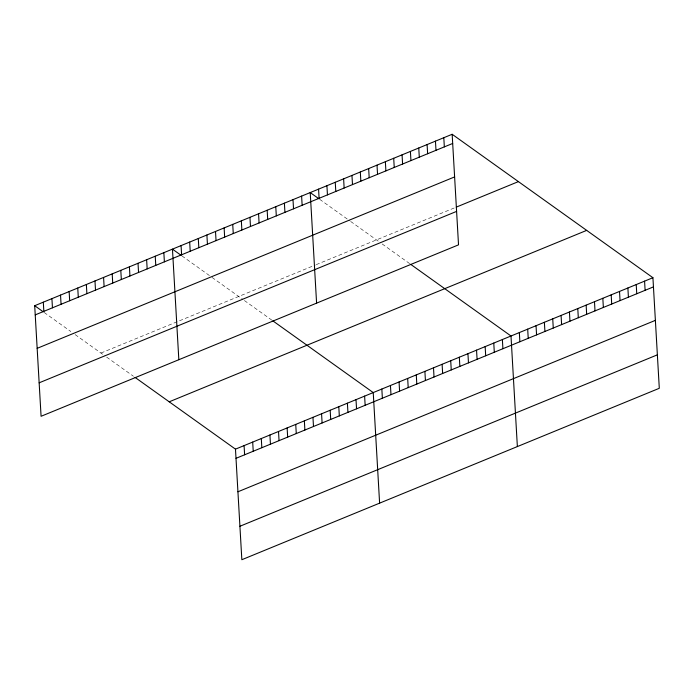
<?xml version="1.0" encoding="UTF-8"?>
<svg xmlns="http://www.w3.org/2000/svg" width="694" height="694" viewBox="0 0 694 694"><rect width="100%" height="100%" fill="white"/><g stroke="black" fill="none" stroke-linecap="round" stroke-linejoin="round"><path stroke-width="0.52" stroke-dasharray="3.47 2.6" d="M100.951 353.046L315.25 265.039M316.204 264.648L455.325 207.515M319.682 199.325L349.802 220.839M350.661 221.455L378.915 241.642M382.16 243.967L409.79 263.703M181.923 255.895L211.176 276.802M212.043 277.418L242.779 299.374M244.401 300.537L272.031 320.272M44.164 312.474L70.84 331.524M75.143 334.603L105.02 355.944M106.642 357.106L133.456 376.269"/><path stroke-width="1.04" d="M452.158 134.28L458.526 244.852L41.076 416.287L34.7 305.707L452.158 134.28L652.924 277.713L659.3 388.293L241.842 559.72L235.474 449.148L135.087 377.423M35.229 314.885L452.679 143.458M37.155 348.345L454.613 176.918M456.253 207.133L518.409 181.611M39.15 382.819L456.6 211.392M169.215 401.809L586.673 230.382M235.474 449.148L652.924 277.713M236.003 458.326L653.453 286.891M237.929 491.786L655.379 320.359M239.916 526.26L657.374 354.834M318.824 198.71L310.218 192.568L316.594 303.139M410.605 264.284L510.992 336L517.368 446.58M181.065 255.279L172.459 249.137L178.835 359.709M272.846 320.854L373.233 392.578L379.609 503.15M34.7 305.707L43.306 311.858M644.579 281.148L645.108 290.326M636.225 284.575L636.754 293.753M627.879 288.001L628.408 297.179M619.525 291.428L620.054 300.606M611.18 294.863L611.709 304.033M602.826 298.29L603.355 307.468M594.48 301.717L595.01 310.895M586.135 305.143L586.664 314.321M577.781 308.57L578.31 317.748M569.436 312.005L569.965 321.183M561.082 315.432L561.611 324.61M552.736 318.858L553.265 328.036M544.382 322.285L544.911 331.463M536.037 325.72L536.566 334.89M527.692 329.147L528.221 338.325M519.338 332.573L519.867 341.752M502.378 339.539L502.907 348.718M493.772 343.07L494.301 352.248M485.158 346.61L485.687 355.788M476.552 350.149L477.082 359.319M467.938 353.68L468.467 362.858M459.333 357.219L459.862 366.397M443.804 137.707L444.334 146.885M450.718 360.75L451.247 369.928M435.459 141.134L435.988 150.312M442.113 364.289L442.642 373.467M427.105 144.56L427.634 153.738M433.498 367.82L434.028 376.998M418.76 147.995L419.289 157.174M424.893 371.359L425.422 380.538M410.406 151.422L410.935 160.6M416.279 374.899L416.808 384.077M402.06 154.849L402.589 164.027M407.673 378.43L408.202 387.608M393.706 158.275L394.235 167.454M399.059 381.969L399.588 391.147M385.361 161.711L385.89 170.88M390.453 385.5L390.982 394.678M377.016 165.137L377.545 174.315M381.839 389.039L382.368 398.217M368.661 168.564L369.191 177.742M360.316 171.991L360.845 181.169M351.962 175.417L352.491 184.595M364.619 396.109L365.148 405.287M343.617 178.852L344.146 188.031M356.013 399.649L356.543 408.827M335.263 182.279L335.792 191.457M347.399 403.179L347.928 412.357M326.917 185.706L327.447 194.884M338.793 406.719L339.323 415.897M318.572 189.132L319.101 198.311M330.179 410.249L330.708 419.428M321.574 413.789L322.103 422.967M301.612 196.098L302.142 205.277M312.959 417.328L313.488 426.498M292.998 199.638L293.527 208.816M304.354 420.859L304.883 430.037M284.393 203.168L284.922 212.347M295.739 424.398L296.269 433.577M275.778 206.708L276.307 215.886M287.134 427.929L287.663 437.107M267.173 210.239L267.702 219.417M278.52 431.468L279.049 440.647M258.558 213.778L259.088 222.956M269.914 434.999L270.443 444.177M249.953 217.317L250.482 226.496M261.3 438.539L261.829 447.717M241.339 220.848L241.868 230.026M252.694 442.078L253.223 451.247M232.733 224.388L233.262 233.566M244.08 445.609L244.609 454.787M224.119 227.918L224.648 237.096M215.513 231.458L216.042 240.636M206.899 234.997L207.428 244.167M198.293 238.528L198.822 247.706M189.679 242.067L190.208 251.245M181.073 245.598L181.602 254.776M163.853 252.668L164.383 261.846M155.239 256.207L155.768 265.386M146.634 259.747L147.163 268.916M138.019 263.278L138.548 272.456M129.414 266.817L129.943 275.995M120.799 270.348L121.329 279.526M112.194 273.887L112.723 283.065M103.58 277.418L104.109 286.596M94.974 280.957L95.503 290.135M86.36 284.497L86.889 293.666M77.754 288.027L78.283 297.206M69.14 291.567L69.669 300.745M60.534 295.097L61.063 304.276M51.92 298.637L52.449 307.815M43.314 302.176L43.843 311.346"/></g></svg>
